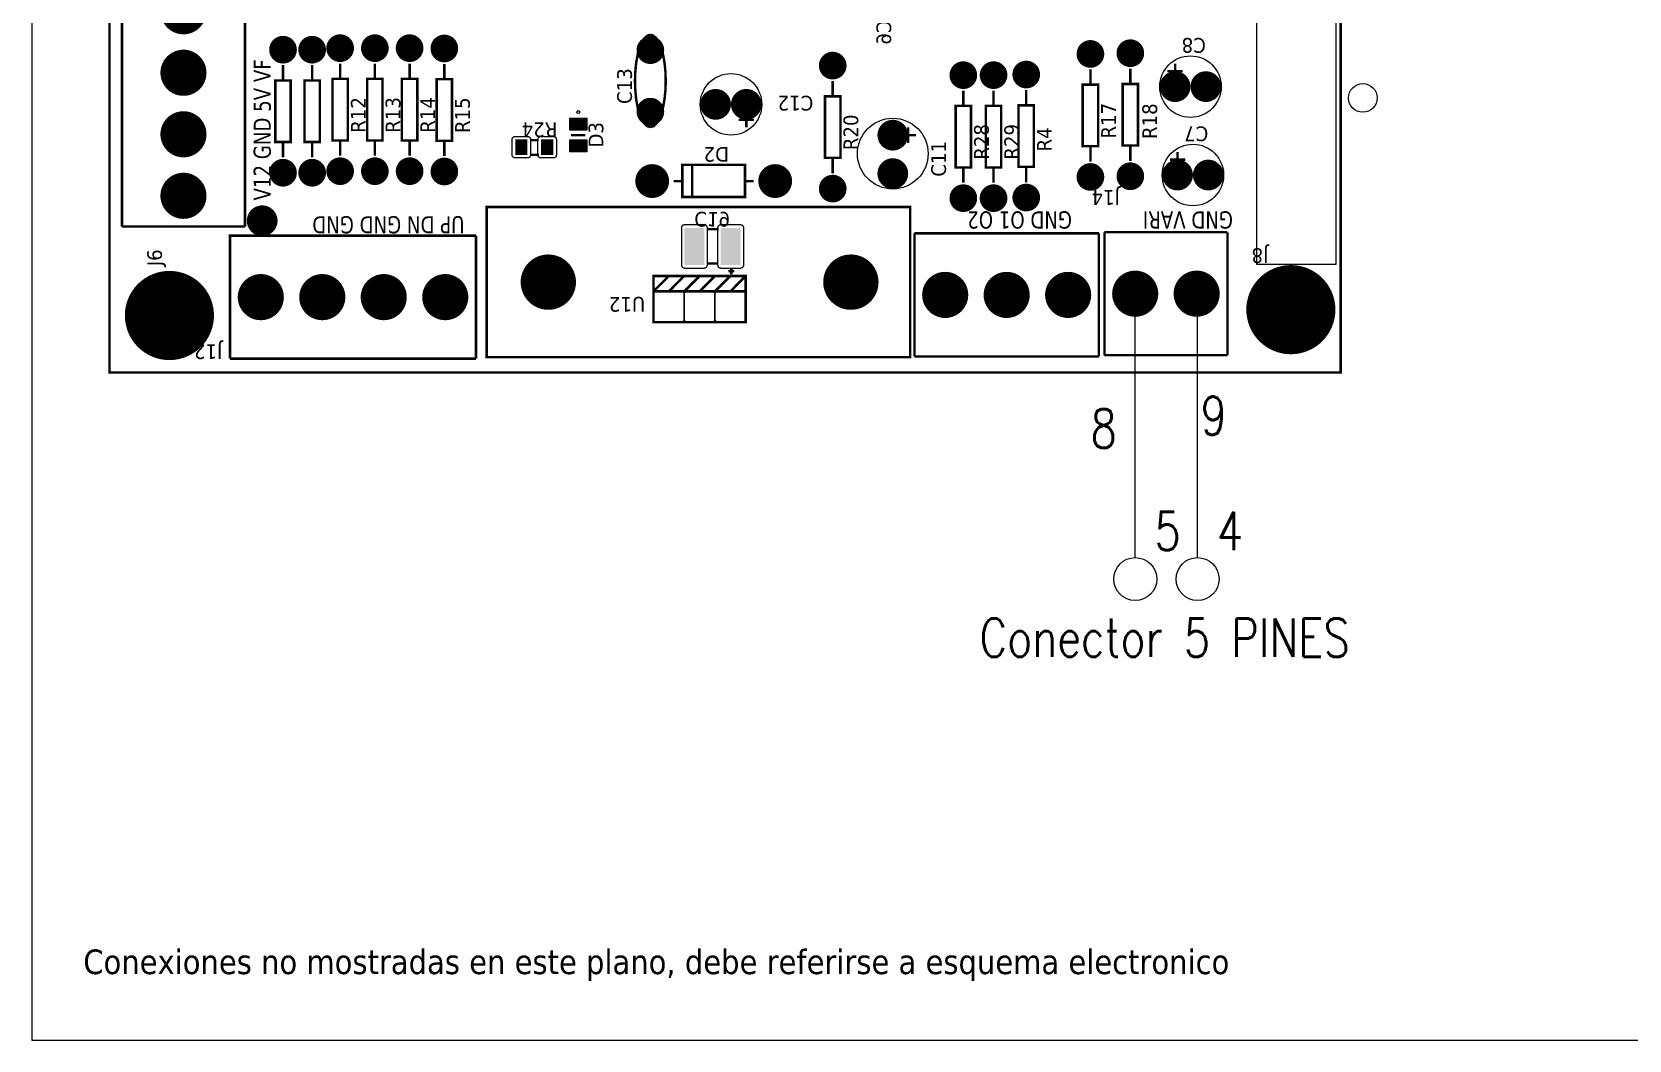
# Model space of a CAD drawing. Header units: millimetres. Extents: x 123.5 to 144.3, y 105.4 to 121.6.
# Drawn here: x 123.51 to 131.3, y 105.41 to 110.32 of the extents above; entities that cross this region are included whole.
import ezdxf
from ezdxf.enums import TextEntityAlignment as Align

# ---------------------------------------------------------------- set-up
doc = ezdxf.new("R2010")
doc.units = ezdxf.units.MM
for name, color, linetype in [('DESC', 250, 'Continuous'), ('SYMS', 7, 'Continuous'), ('TERMS', 250, 'Continuous'), ('WIRES', 7, 'Continuous')]:
    doc.layers.add(name, color=color, linetype=linetype)
doc.layers.add('WIRENO', color=7, linetype='Continuous', true_color=0x000000)
doc.styles.get("Standard").update_dxf_attribs({"font": 'tahoma.ttf'})
doc.styles.add('WD', font='romans.shx')

# ---------------------------------------------------------------- blocks, each defined once
blk = doc.blocks.new('RPAD')
blk.add_trace([(-0.5, -0.5), (-0.5, 0.5), (0.5, -0.5), (0.5, 0.5)])
blk = doc.blocks.new('EPAD')
at = {"const_width": 0.5}
blk.add_lwpolyline([(-0.25, 0, 1), (0.25, 0, 1)], format="xyb", close=True, dxfattribs=at)
blk = doc.blocks.new('DIELEC_CEGH')
for points, const_width in [([(130.0548, 110.4251), (134.9154, 110.4251), (134.9154, 114.4301), (130.0548, 114.4301), (130.0548, 110.4251)], 0.008), ([(130.0548, 110.4251), (134.9154, 110.4251), (134.9154, 114.4301), (130.0548, 114.4301), (130.0548, 110.4251)], 0.008), ([(130.0548, 110.4251), (134.9154, 110.4251), (134.9154, 114.4301), (130.0548, 114.4301), (130.0548, 110.4251)], 0.008), ([(130.529, 114.3896), (130.529, 113.9896)], 0.008), ([(131.329, 114.3896), (131.329, 113.9896), (130.529, 113.9896)], 0.008), ([(130.529, 114.3896), (131.329, 114.3896)], 0.008), ([(130.529, 114.3896), (130.529, 113.9896)], 0.008), ([(131.329, 114.3896), (131.329, 113.9896), (130.529, 113.9896)], 0.008), ([(130.529, 114.3896), (131.329, 114.3896)], 0.008), ([(130.529, 114.3896), (130.529, 113.9896)], 0.008), ([(131.329, 114.3896), (131.329, 113.9896), (130.529, 113.9896)], 0.008), ([(130.529, 114.3896), (131.329, 114.3896)], 0.008), ([(130.0995, 114.038), (130.4995, 114.038), (130.4995, 113.238)], 0.008), ([(130.0995, 113.238), (130.0995, 114.038)], 0.008), ([(130.0995, 114.038), (130.4995, 114.038), (130.4995, 113.238)], 0.008), ([(130.0995, 113.238), (130.0995, 114.038)], 0.008), ([(130.0995, 114.038), (130.4995, 114.038), (130.4995, 113.238)], 0.008), ([(130.0995, 113.238), (130.0995, 114.038)], 0.008), ([(130.804, 113.8407), (131.004, 113.8407), (131.004, 113.8907), (130.804, 113.8907), (130.804, 113.8407)], 0.008), ([(130.804, 113.8407), (131.004, 113.8407), (131.004, 113.8907), (130.804, 113.8907), (130.804, 113.8407)], 0.008), ([(130.804, 113.8407), (131.004, 113.8407), (131.004, 113.8907), (130.804, 113.8907), (130.804, 113.8407)], 0.008), ([(130.804, 113.8657), (130.754, 113.8657)], 0.008), ([(130.804, 113.8657), (130.754, 113.8657)], 0.008), ([(130.804, 113.8657), (130.754, 113.8657)], 0.008), ([(131.054, 113.8657), (131.004, 113.8657)], 0.008), ([(131.054, 113.8657), (131.004, 113.8657)], 0.008), ([(131.054, 113.8657), (131.004, 113.8657)], 0.008), ([(130.804, 113.746), (131.004, 113.746), (131.004, 113.796), (130.804, 113.796), (130.804, 113.746)], 0.008), ([(130.804, 113.746), (131.004, 113.746), (131.004, 113.796), (130.804, 113.796), (130.804, 113.746)], 0.008), ([(130.804, 113.746), (131.004, 113.746), (131.004, 113.796), (130.804, 113.796), (130.804, 113.746)], 0.008), ([(130.804, 113.771), (130.754, 113.771)], 0.008), ([(130.804, 113.771), (130.754, 113.771)], 0.008), ([(130.804, 113.771), (130.754, 113.771)], 0.008), ([(131.054, 113.771), (131.004, 113.771)], 0.008), ([(131.054, 113.771), (131.004, 113.771)], 0.008), ([(131.054, 113.771), (131.004, 113.771)], 0.008), ([(130.809, 113.6799), (130.759, 113.6799)], 0.008), ([(130.809, 113.6799), (130.759, 113.6799)], 0.008), ([(130.809, 113.6799), (130.759, 113.6799)], 0.008), ([(130.809, 113.6549), (131.009, 113.6549), (131.009, 113.7049), (130.809, 113.7049), (130.809, 113.6549)], 0.008), ([(130.809, 113.6549), (131.009, 113.6549), (131.009, 113.7049), (130.809, 113.7049), (130.809, 113.6549)], 0.008), ([(130.809, 113.6549), (131.009, 113.6549), (131.009, 113.7049), (130.809, 113.7049), (130.809, 113.6549)], 0.008), ([(131.059, 113.6799), (131.009, 113.6799)], 0.008), ([(131.059, 113.6799), (131.009, 113.6799)], 0.008), ([(131.059, 113.6799), (131.009, 113.6799)], 0.008), ([(130.809, 113.5419), (131.009, 113.5419), (131.009, 113.5919), (130.809, 113.5919), (130.809, 113.5419)], 0.008), ([(130.809, 113.5419), (131.009, 113.5419), (131.009, 113.5919), (130.809, 113.5919), (130.809, 113.5419)], 0.008), ([(130.809, 113.5419), (131.009, 113.5419), (131.009, 113.5919), (130.809, 113.5919), (130.809, 113.5419)], 0.008), ([(130.809, 113.5669), (130.759, 113.5669)], 0.008), ([(130.809, 113.5669), (130.759, 113.5669)], 0.008), ([(130.809, 113.5669), (130.759, 113.5669)], 0.008), ([(131.059, 113.5669), (131.009, 113.5669)], 0.008), ([(131.059, 113.5669), (131.009, 113.5669)], 0.008), ([(131.059, 113.5669), (131.009, 113.5669)], 0.008), ([(130.809, 113.4289), (131.009, 113.4289), (131.009, 113.4789), (130.809, 113.4789), (130.809, 113.4289)], 0.008), ([(130.809, 113.4289), (131.009, 113.4289), (131.009, 113.4789), (130.809, 113.4789), (130.809, 113.4289)], 0.008), ([(130.809, 113.4289), (131.009, 113.4289), (131.009, 113.4789), (130.809, 113.4789), (130.809, 113.4289)], 0.008), ([(130.809, 113.4539), (130.759, 113.4539)], 0.008), ([(130.809, 113.4539), (130.759, 113.4539)], 0.008), ([(130.809, 113.4539), (130.759, 113.4539)], 0.008), ([(131.059, 113.4539), (131.009, 113.4539)], 0.008), ([(131.059, 113.4539), (131.009, 113.4539)], 0.008), ([(131.059, 113.4539), (131.009, 113.4539)], 0.008), ([(130.808, 113.3159), (131.008, 113.3159), (131.008, 113.3659), (130.808, 113.3659), (130.808, 113.3159)], 0.008), ([(130.808, 113.3159), (131.008, 113.3159), (131.008, 113.3659), (130.808, 113.3659), (130.808, 113.3159)], 0.008), ([(130.808, 113.3159), (131.008, 113.3159), (131.008, 113.3659), (130.808, 113.3659), (130.808, 113.3159)], 0.008), ([(130.808, 113.3409), (130.758, 113.3409)], 0.008), ([(130.808, 113.3409), (130.758, 113.3409)], 0.008), ([(130.808, 113.3409), (130.758, 113.3409)], 0.008), ([(131.058, 113.3409), (131.008, 113.3409)], 0.008), ([(131.058, 113.3409), (131.008, 113.3409)], 0.008), ([(131.058, 113.3409), (131.008, 113.3409)], 0.008), ([(130.0995, 113.238), (130.4995, 113.238)], 0.008), ([(130.0995, 113.238), (130.4995, 113.238)], 0.008), ([(130.0995, 113.238), (130.4995, 113.238)], 0.008), ([(130.1042, 111.8255), (130.5924, 111.8255), (130.5924, 113.2034), (130.1042, 113.2034), (130.1042, 111.8255)], 0.008), ([(130.1042, 111.8255), (130.5924, 111.8255), (130.5924, 113.2034), (130.1042, 113.2034), (130.1042, 111.8255)], 0.008), ([(130.1042, 111.8255), (130.5924, 111.8255), (130.5924, 113.2034), (130.1042, 113.2034), (130.1042, 111.8255)], 0.008), ([(130.7621, 113.0614), (130.7621, 113.0334)], 0.008), ([(130.7621, 113.0614), (130.7621, 113.0334)], 0.008), ([(130.7621, 113.0614), (130.7621, 113.0334)], 0.008), ([(130.8101, 113.0614), (130.8101, 113.0344)], 0.008), ([(130.8101, 113.0614), (130.8101, 113.0344)], 0.008), ([(130.8101, 113.0614), (130.8101, 113.0344)], 0.008), ([(130.8264, 112.8818), (130.8264, 112.929)], 0.00787), ([(130.8264, 112.8818), (130.8264, 112.929)], 0.00787), ([(130.8264, 112.8818), (130.8264, 112.929)], 0.00787), ([(130.8525, 112.6707), (130.8554, 112.6809), (130.8639, 112.6904), (130.8775, 112.6989), (130.8956, 112.7062), (130.9176, 112.7123), (130.9432, 112.7169), (130.9716, 112.7197), (131.0025, 112.7207)], 0.008), ([(130.8525, 112.6707), (130.8554, 112.6809), (130.8639, 112.6904), (130.8775, 112.6989), (130.8956, 112.7062), (130.9176, 112.7123), (130.9432, 112.7169), (130.9716, 112.7197), (131.0025, 112.7207)], 0.008), ([(130.8525, 112.6707), (130.8554, 112.6809), (130.8639, 112.6904), (130.8775, 112.6989), (130.8956, 112.7062), (130.9176, 112.7123), (130.9432, 112.7169), (130.9716, 112.7197), (131.0025, 112.7207)], 0.008), ([(131.1525, 112.6707), (131.1495, 112.6809), (131.1408, 112.6904), (131.1271, 112.6989), (131.109, 112.7062), (131.0868, 112.7123), (131.0613, 112.7169), (131.033, 112.7197), (131.0025, 112.7207)], 0.008), ([(131.1525, 112.6707), (131.1495, 112.6809), (131.1408, 112.6904), (131.1271, 112.6989), (131.109, 112.7062), (131.0868, 112.7123), (131.0613, 112.7169), (131.033, 112.7197), (131.0025, 112.7207)], 0.008), ([(131.1525, 112.6707), (131.1495, 112.6809), (131.1408, 112.6904), (131.1271, 112.6989), (131.109, 112.7062), (131.0868, 112.7123), (131.0613, 112.7169), (131.033, 112.7197), (131.0025, 112.7207)], 0.008), ([(130.2182, 112.3605), (130.3182, 112.3605), (130.3182, 112.6605), (130.2182, 112.6605), (130.2182, 112.3605)], 0.008), ([(130.2182, 112.3605), (130.3182, 112.3605), (130.3182, 112.6605), (130.2182, 112.6605), (130.2182, 112.3605)], 0.008), ([(130.2182, 112.3605), (130.3182, 112.3605), (130.3182, 112.6605), (130.2182, 112.6605), (130.2182, 112.3605)], 0.008), ([(130.3182, 112.6605), (130.3682, 112.6605), (130.3682, 112.3605), (130.3182, 112.3605)], 0.008), ([(130.3182, 112.6605), (130.3682, 112.6105)], 0.008), ([(130.3182, 112.6605), (130.3682, 112.6605), (130.3682, 112.3605), (130.3182, 112.3605)], 0.008), ([(130.3182, 112.6605), (130.3682, 112.6105)], 0.008), ([(130.3182, 112.6605), (130.3682, 112.6605), (130.3682, 112.3605), (130.3182, 112.3605)], 0.008), ([(130.3182, 112.6605), (130.3682, 112.6105)], 0.008), ([(130.8525, 112.6707), (130.8554, 112.6605), (130.8639, 112.6511), (130.8775, 112.6426), (130.8956, 112.6352), (130.9176, 112.6292), (130.9432, 112.6246), (130.9716, 112.6217), (131.0025, 112.6207)], 0.008), ([(130.8525, 112.6707), (130.8554, 112.6605), (130.8639, 112.6511), (130.8775, 112.6426), (130.8956, 112.6352), (130.9176, 112.6292), (130.9432, 112.6246), (130.9716, 112.6217), (131.0025, 112.6207)], 0.008), ([(130.8525, 112.6707), (130.8554, 112.6605), (130.8639, 112.6511), (130.8775, 112.6426), (130.8956, 112.6352), (130.9176, 112.6292), (130.9432, 112.6246), (130.9716, 112.6217), (131.0025, 112.6207)], 0.008), ([(131.1525, 112.6707), (131.1495, 112.6605), (131.1408, 112.6511), (131.1271, 112.6426), (131.109, 112.6352), (131.0868, 112.6292), (131.0613, 112.6246), (131.033, 112.6217), (131.0025, 112.6207)], 0.008), ([(131.1525, 112.6707), (131.1495, 112.6605), (131.1408, 112.6511), (131.1271, 112.6426), (131.109, 112.6352), (131.0868, 112.6292), (131.0613, 112.6246), (131.033, 112.6217), (131.0025, 112.6207)], 0.008), ([(131.1525, 112.6707), (131.1495, 112.6605), (131.1408, 112.6511), (131.1271, 112.6426), (131.109, 112.6352), (131.0868, 112.6292), (131.0613, 112.6246), (131.033, 112.6217), (131.0025, 112.6207)], 0.008), ([(130.3182, 112.6105), (130.3682, 112.5605)], 0.008), ([(130.3182, 112.6105), (130.3682, 112.5605)], 0.008), ([(130.3182, 112.6105), (130.3682, 112.5605)], 0.008), ([(130.6769, 112.5947), (130.6769, 112.5667)], 0.008), ([(130.6769, 112.5947), (130.6769, 112.5667)], 0.008), ([(130.6769, 112.5947), (130.6769, 112.5667)], 0.008), ([(130.3182, 112.5605), (130.3682, 112.5105)], 0.008), ([(130.3182, 112.5605), (130.3682, 112.5105)], 0.008), ([(130.3182, 112.5605), (130.3682, 112.5105)], 0.008), ([(130.6249, 112.3627), (130.7299, 112.3627), (130.7299, 112.5667), (130.6249, 112.5667), (130.6249, 112.3627)], 0.008), ([(130.6249, 112.3627), (130.7299, 112.3627), (130.7299, 112.5667), (130.6249, 112.5667), (130.6249, 112.3627)], 0.008), ([(130.6249, 112.3627), (130.7299, 112.3627), (130.7299, 112.5667), (130.6249, 112.5667), (130.6249, 112.3627)], 0.008), ([(130.7289, 112.5347), (130.6259, 112.5347)], 0.008), ([(130.7289, 112.5347), (130.6259, 112.5347)], 0.008), ([(130.7289, 112.5347), (130.6259, 112.5347)], 0.008), ([(130.3182, 112.5105), (130.3682, 112.4605)], 0.008), ([(130.3182, 112.5105), (130.3682, 112.4605)], 0.008), ([(130.3182, 112.5105), (130.3682, 112.4605)], 0.008), ([(130.4092, 112.4874), (130.4092, 112.4494)], 0.008), ([(130.4092, 112.4874), (130.4092, 112.4494)], 0.008), ([(130.4092, 112.4874), (130.4092, 112.4494)], 0.008), ([(130.5202, 112.4874), (130.5202, 112.4484)], 0.008), ([(130.5202, 112.4874), (130.5202, 112.4484)], 0.008), ([(130.5202, 112.4874), (130.5202, 112.4484)], 0.008), ([(130.3182, 112.4605), (130.3682, 112.4105)], 0.008), ([(130.3182, 112.4605), (130.3682, 112.4105)], 0.008), ([(130.3182, 112.4605), (130.3682, 112.4105)], 0.008), ([(130.3182, 112.4105), (130.3682, 112.3605)], 0.008), ([(130.3182, 112.4105), (130.3682, 112.3605)], 0.008), ([(130.3182, 112.4105), (130.3682, 112.3605)], 0.008), ([(130.3942, 112.4074), (130.3742, 112.4074)], 0.008), ([(130.3942, 112.4074), (130.3742, 112.4074)], 0.008), ([(130.3942, 112.4074), (130.3742, 112.4074)], 0.008), ([(130.3842, 112.4174), (130.3842, 112.3974)], 0.008), ([(130.3842, 112.4174), (130.3842, 112.3974)], 0.008), ([(130.3842, 112.4174), (130.3842, 112.3974)], 0.008), ([(130.8763, 112.3334), (130.8763, 112.3834)], 0.008), ([(130.8763, 112.3334), (130.8763, 112.3834)], 0.008), ([(130.8763, 112.3334), (130.8763, 112.3834)], 0.008), ([(130.6769, 112.3627), (130.6769, 112.3347)], 0.008), ([(130.6769, 112.3627), (130.6769, 112.3347)], 0.008), ([(130.6769, 112.3627), (130.6769, 112.3347)], 0.008), ([(130.8513, 112.3584), (130.9013, 112.3584)], 0.008), ([(130.8513, 112.3584), (130.9013, 112.3584)], 0.008), ([(130.8513, 112.3584), (130.9013, 112.3584)], 0.008), ([(130.7523, 112.0775), (130.7023, 112.0775)], 0.008), ([(130.7523, 112.0775), (130.7023, 112.0775)], 0.008), ([(130.7523, 112.0775), (130.7023, 112.0775)], 0.008), ([(130.7523, 112.0525), (130.9523, 112.0525), (130.9523, 112.1025), (130.7523, 112.1025), (130.7523, 112.0525)], 0.008), ([(130.7523, 112.0525), (130.9523, 112.0525), (130.9523, 112.1025), (130.7523, 112.1025), (130.7523, 112.0525)], 0.008), ([(130.7523, 112.0525), (130.9523, 112.0525), (130.9523, 112.1025), (130.7523, 112.1025), (130.7523, 112.0525)], 0.008), ([(131.0023, 112.0775), (130.9523, 112.0775)], 0.008), ([(131.0023, 112.0775), (130.9523, 112.0775)], 0.008), ([(131.0023, 112.0775), (130.9523, 112.0775)], 0.008), ([(130.5068, 111.8116), (130.1068, 111.8116)], 0.008), ([(130.1068, 111.8116), (130.1068, 111.2116)], 0.008), ([(130.5068, 111.8116), (130.1068, 111.8116)], 0.008), ([(130.1068, 111.8116), (130.1068, 111.2116)], 0.008), ([(130.5068, 111.8116), (130.1068, 111.8116)], 0.008), ([(130.1068, 111.8116), (130.1068, 111.2116)], 0.008), ([(130.5068, 111.2116), (130.5068, 111.8116)], 0.008), ([(130.5068, 111.2116), (130.5068, 111.8116)], 0.008), ([(130.5068, 111.2116), (130.5068, 111.8116)], 0.008), ([(130.8511, 111.832), (130.8011, 111.832)], 0.008), ([(130.8511, 111.832), (130.8011, 111.832)], 0.008), ([(130.8511, 111.832), (130.8011, 111.832)], 0.008), ([(130.8261, 111.807), (130.8261, 111.857)], 0.008), ([(130.8261, 111.807), (130.8261, 111.857)], 0.008), ([(130.8261, 111.807), (130.8261, 111.857)], 0.008), ([(130.7213, 111.6526), (130.6713, 111.6526)], 0.008), ([(130.7213, 111.6526), (130.6713, 111.6526)], 0.008), ([(130.7213, 111.6526), (130.6713, 111.6526)], 0.008), ([(130.7213, 111.6276), (130.9213, 111.6276), (130.9213, 111.6776), (130.7213, 111.6776), (130.7213, 111.6276)], 0.008), ([(130.7213, 111.6276), (130.9213, 111.6276), (130.9213, 111.6776), (130.7213, 111.6776), (130.7213, 111.6276)], 0.008), ([(130.7213, 111.6276), (130.9213, 111.6276), (130.9213, 111.6776), (130.7213, 111.6776), (130.7213, 111.6276)], 0.008), ([(130.9713, 111.6526), (130.9213, 111.6526)], 0.008), ([(130.9713, 111.6526), (130.9213, 111.6526)], 0.008), ([(130.9713, 111.6526), (130.9213, 111.6526)], 0.008), ([(130.7213, 111.5542), (130.6713, 111.5542)], 0.008), ([(130.7213, 111.5542), (130.6713, 111.5542)], 0.008), ([(130.7213, 111.5542), (130.6713, 111.5542)], 0.008), ([(130.7213, 111.5292), (130.9213, 111.5292), (130.9213, 111.5792), (130.7213, 111.5792), (130.7213, 111.5292)], 0.008), ([(130.7213, 111.5292), (130.9213, 111.5292), (130.9213, 111.5792), (130.7213, 111.5792), (130.7213, 111.5292)], 0.008), ([(130.7213, 111.5292), (130.9213, 111.5292), (130.9213, 111.5792), (130.7213, 111.5792), (130.7213, 111.5292)], 0.008), ([(130.9713, 111.5542), (130.9213, 111.5542)], 0.008), ([(130.9713, 111.5542), (130.9213, 111.5542)], 0.008), ([(130.9713, 111.5542), (130.9213, 111.5542)], 0.008), ([(130.7233, 111.4479), (130.6733, 111.4479)], 0.008), ([(130.7233, 111.4479), (130.6733, 111.4479)], 0.008), ([(130.7233, 111.4479), (130.6733, 111.4479)], 0.008), ([(130.7233, 111.4229), (130.9233, 111.4229), (130.9233, 111.4729), (130.7233, 111.4729), (130.7233, 111.4229)], 0.008), ([(130.7233, 111.4229), (130.9233, 111.4229), (130.9233, 111.4729), (130.7233, 111.4729), (130.7233, 111.4229)], 0.008), ([(130.7233, 111.4229), (130.9233, 111.4229), (130.9233, 111.4729), (130.7233, 111.4729), (130.7233, 111.4229)], 0.008), ([(130.9733, 111.4479), (130.9233, 111.4479)], 0.008), ([(130.9733, 111.4479), (130.9233, 111.4479)], 0.008), ([(130.9733, 111.4479), (130.9233, 111.4479)], 0.008), ([(130.7902, 111.2392), (130.7402, 111.2392)], 0.008), ([(130.7902, 111.2392), (130.7402, 111.2392)], 0.008), ([(130.7902, 111.2392), (130.7402, 111.2392)], 0.008), ([(130.7902, 111.2142), (130.9902, 111.2142), (130.9902, 111.2642), (130.7902, 111.2642), (130.7902, 111.2142)], 0.008), ([(130.7902, 111.2142), (130.9902, 111.2142), (130.9902, 111.2642), (130.7902, 111.2642), (130.7902, 111.2142)], 0.008), ([(130.7902, 111.2142), (130.9902, 111.2142), (130.9902, 111.2642), (130.7902, 111.2642), (130.7902, 111.2142)], 0.008), ([(131.0402, 111.2392), (130.9902, 111.2392)], 0.008), ([(131.0402, 111.2392), (130.9902, 111.2392)], 0.008), ([(131.0402, 111.2392), (130.9902, 111.2392)], 0.008), ([(130.5068, 111.2116), (130.1068, 111.2116)], 0.008), ([(130.5068, 111.2116), (130.1068, 111.2116)], 0.008), ([(130.5068, 111.2116), (130.1068, 111.2116)], 0.008), ([(130.5107, 111.1935), (130.1107, 111.1935)], 0.008), ([(130.1107, 111.1935), (130.1107, 110.7935)], 0.008), ([(130.5107, 111.1935), (130.1107, 111.1935)], 0.008), ([(130.1107, 111.1935), (130.1107, 110.7935)], 0.008), ([(130.5107, 111.1935), (130.1107, 111.1935)], 0.008), ([(130.1107, 111.1935), (130.1107, 110.7935)], 0.008), ([(130.5107, 111.1935), (130.5107, 110.7935)], 0.008), ([(130.5107, 111.1935), (130.5107, 110.7935)], 0.008), ([(130.5107, 111.1935), (130.5107, 110.7935)], 0.008), ([(130.7926, 111.0843), (130.9926, 111.0843), (130.9926, 111.1343), (130.7926, 111.1343), (130.7926, 111.0843)], 0.008), ([(130.7926, 111.0843), (130.9926, 111.0843), (130.9926, 111.1343), (130.7926, 111.1343), (130.7926, 111.0843)], 0.008), ([(130.7926, 111.0843), (130.9926, 111.0843), (130.9926, 111.1343), (130.7926, 111.1343), (130.7926, 111.0843)], 0.008), ([(130.7426, 111.1093), (130.7926, 111.1093)], 0.008), ([(130.7426, 111.1093), (130.7926, 111.1093)], 0.008), ([(130.7426, 111.1093), (130.7926, 111.1093)], 0.008), ([(130.9926, 111.1093), (131.0426, 111.1093)], 0.008), ([(130.9926, 111.1093), (131.0426, 111.1093)], 0.008), ([(130.9926, 111.1093), (131.0426, 111.1093)], 0.008), ([(130.7465, 110.9807), (130.7465, 110.9307)], 0.008), ([(130.7465, 110.9807), (130.7465, 110.9307)], 0.008), ([(130.7465, 110.9807), (130.7465, 110.9307)], 0.008), ([(131.0339, 110.9886), (131.0339, 110.9386)], 0.008), ([(131.0339, 110.9886), (131.0339, 110.9386)], 0.008), ([(131.0339, 110.9886), (131.0339, 110.9386)], 0.008), ([(130.7715, 110.9557), (130.7215, 110.9557)], 0.008), ([(130.7715, 110.9557), (130.7215, 110.9557)], 0.008), ([(130.7715, 110.9557), (130.7215, 110.9557)], 0.008), ([(131.0589, 110.9636), (131.0089, 110.9636)], 0.008), ([(131.0589, 110.9636), (131.0089, 110.9636)], 0.008), ([(131.0589, 110.9636), (131.0089, 110.9636)], 0.008), ([(130.5107, 110.7935), (130.1107, 110.7935)], 0.008), ([(130.5107, 110.7935), (130.1107, 110.7935)], 0.008), ([(130.5107, 110.7935), (130.1107, 110.7935)], 0.008)]:
    blk.add_lwpolyline(points, dxfattribs=dict(const_width=const_width))
for points in [[(130.8221, 113.1104), (130.8221, 113.0704), (130.822, 113.0694), (130.8219, 113.0684), (130.8216, 113.0674), (130.8213, 113.0665), (130.8209, 113.0656), (130.8204, 113.0648), (130.8198, 113.064), (130.8192, 113.0633), (130.8185, 113.0627), (130.8177, 113.0621), (130.8169, 113.0616), (130.816, 113.0612), (130.8151, 113.0609), (130.8141, 113.0606), (130.8131, 113.0605), (130.8121, 113.0604), (130.7621, 113.0604), (130.761, 113.0605), (130.76, 113.0606), (130.7591, 113.0609), (130.7581, 113.0612), (130.7573, 113.0616), (130.7564, 113.0621), (130.7557, 113.0627), (130.755, 113.0633), (130.7543, 113.064), (130.7537, 113.0648), (130.7533, 113.0656), (130.7528, 113.0665), (130.7525, 113.0674), (130.7523, 113.0684), (130.7521, 113.0694), (130.7521, 113.0704), (130.7521, 113.1104), (130.7521, 113.1115), (130.7523, 113.1125), (130.7525, 113.1134), (130.7528, 113.1143), (130.7533, 113.1152), (130.7537, 113.116), (130.7543, 113.1168), (130.755, 113.1175), (130.7557, 113.1182), (130.7564, 113.1187), (130.7573, 113.1192), (130.7581, 113.1196), (130.7591, 113.12), (130.76, 113.1202), (130.761, 113.1204), (130.7621, 113.1204), (130.8121, 113.1204), (130.8131, 113.1204), (130.8141, 113.1202), (130.8151, 113.12), (130.816, 113.1196), (130.8169, 113.1192), (130.8177, 113.1187), (130.8185, 113.1182), (130.8192, 113.1175), (130.8198, 113.1168), (130.8204, 113.116), (130.8209, 113.1152), (130.8213, 113.1143), (130.8216, 113.1134), (130.8219, 113.1125), (130.822, 113.1115), (130.8221, 113.1104)], [(130.8221, 113.0264), (130.8221, 112.9864), (130.822, 112.9854), (130.8219, 112.9844), (130.8216, 112.9834), (130.8213, 112.9825), (130.8209, 112.9816), (130.8204, 112.9808), (130.8198, 112.98), (130.8192, 112.9793), (130.8185, 112.9787), (130.8177, 112.9781), (130.8169, 112.9776), (130.816, 112.9772), (130.8151, 112.9769), (130.8141, 112.9766), (130.8131, 112.9765), (130.8121, 112.9764), (130.7621, 112.9764), (130.761, 112.9765), (130.76, 112.9766), (130.7591, 112.9769), (130.7581, 112.9772), (130.7573, 112.9776), (130.7564, 112.9781), (130.7557, 112.9787), (130.755, 112.9793), (130.7543, 112.98), (130.7537, 112.9808), (130.7533, 112.9816), (130.7528, 112.9825), (130.7525, 112.9834), (130.7523, 112.9844), (130.7521, 112.9854), (130.7521, 112.9864), (130.7521, 113.0264), (130.7521, 113.0275), (130.7523, 113.0285), (130.7525, 113.0294), (130.7528, 113.0303), (130.7533, 113.0312), (130.7537, 113.032), (130.7543, 113.0328), (130.755, 113.0335), (130.7557, 113.0342), (130.7564, 113.0347), (130.7573, 113.0352), (130.7581, 113.0356), (130.7591, 113.036), (130.76, 113.0362), (130.761, 113.0364), (130.7621, 113.0364), (130.8121, 113.0364), (130.8131, 113.0364), (130.8141, 113.0362), (130.8151, 113.036), (130.816, 113.0356), (130.8169, 113.0352), (130.8177, 113.0347), (130.8185, 113.0342), (130.8192, 113.0335), (130.8198, 113.0328), (130.8204, 113.032), (130.8209, 113.0312), (130.8213, 113.0303), (130.8216, 113.0294), (130.8219, 113.0285), (130.822, 113.0275), (130.8221, 113.0264)], [(130.8105, 112.8779), (130.7715, 112.8779), (130.7715, 112.9329), (130.8105, 112.9329), (130.8105, 112.8779)], [(130.8814, 112.8779), (130.8424, 112.8779), (130.8424, 112.9329), (130.8814, 112.9329), (130.8814, 112.8779)], [(130.3182, 112.6505), (130.3182, 112.5705), (130.3181, 112.5695), (130.318, 112.5685), (130.3177, 112.5675), (130.3174, 112.5666), (130.317, 112.5657), (130.3165, 112.5649), (130.3159, 112.5641), (130.3153, 112.5634), (130.3146, 112.5628), (130.3138, 112.5622), (130.313, 112.5617), (130.3121, 112.5613), (130.3112, 112.561), (130.3102, 112.5607), (130.3092, 112.5606), (130.3082, 112.5605), (130.2282, 112.5605), (130.2271, 112.5606), (130.2261, 112.5607), (130.2251, 112.561), (130.2242, 112.5613), (130.2233, 112.5617), (130.2225, 112.5622), (130.2218, 112.5628), (130.2211, 112.5634), (130.2204, 112.5641), (130.2198, 112.5649), (130.2193, 112.5657), (130.2189, 112.5666), (130.2186, 112.5675), (130.2184, 112.5685), (130.2182, 112.5695), (130.2182, 112.5705), (130.2182, 112.6505), (130.2182, 112.6516), (130.2184, 112.6526), (130.2186, 112.6535), (130.2189, 112.6545), (130.2193, 112.6553), (130.2198, 112.6562), (130.2204, 112.6569), (130.2211, 112.6576), (130.2218, 112.6583), (130.2225, 112.6588), (130.2233, 112.6593), (130.2242, 112.6598), (130.2251, 112.6601), (130.2261, 112.6603), (130.2271, 112.6605), (130.2282, 112.6605), (130.3082, 112.6605), (130.3092, 112.6605), (130.3102, 112.6603), (130.3112, 112.6601), (130.3121, 112.6598), (130.313, 112.6593), (130.3138, 112.6588), (130.3146, 112.6583), (130.3153, 112.6576), (130.3159, 112.6569), (130.3165, 112.6562), (130.317, 112.6553), (130.3174, 112.6545), (130.3177, 112.6535), (130.318, 112.6526), (130.3181, 112.6516), (130.3182, 112.6505)], [(130.3182, 112.5505), (130.3182, 112.4705), (130.3181, 112.4695), (130.318, 112.4685), (130.3177, 112.4675), (130.3174, 112.4666), (130.317, 112.4657), (130.3165, 112.4649), (130.3159, 112.4641), (130.3153, 112.4634), (130.3146, 112.4628), (130.3138, 112.4622), (130.313, 112.4617), (130.3121, 112.4613), (130.3112, 112.461), (130.3102, 112.4607), (130.3092, 112.4606), (130.3082, 112.4605), (130.2282, 112.4605), (130.2271, 112.4606), (130.2261, 112.4607), (130.2251, 112.461), (130.2242, 112.4613), (130.2233, 112.4617), (130.2225, 112.4622), (130.2218, 112.4628), (130.2211, 112.4634), (130.2204, 112.4641), (130.2198, 112.4649), (130.2193, 112.4657), (130.2189, 112.4666), (130.2186, 112.4675), (130.2184, 112.4685), (130.2182, 112.4695), (130.2182, 112.4705), (130.2182, 112.5505), (130.2182, 112.5516), (130.2184, 112.5526), (130.2186, 112.5535), (130.2189, 112.5545), (130.2193, 112.5553), (130.2198, 112.5562), (130.2204, 112.5569), (130.2211, 112.5576), (130.2218, 112.5583), (130.2225, 112.5588), (130.2233, 112.5593), (130.2242, 112.5598), (130.2251, 112.5601), (130.2261, 112.5603), (130.2271, 112.5605), (130.2282, 112.5605), (130.3082, 112.5605), (130.3092, 112.5605), (130.3102, 112.5603), (130.3112, 112.5601), (130.3121, 112.5598), (130.313, 112.5593), (130.3138, 112.5588), (130.3146, 112.5583), (130.3153, 112.5576), (130.3159, 112.5569), (130.3165, 112.5562), (130.317, 112.5553), (130.3174, 112.5545), (130.3177, 112.5535), (130.318, 112.5526), (130.3181, 112.5516), (130.3182, 112.5505)], [(130.3942, 112.5599), (130.3942, 112.4949), (130.3943, 112.4939), (130.3944, 112.4929), (130.3947, 112.4919), (130.395, 112.491), (130.3954, 112.4901), (130.3959, 112.4893), (130.3965, 112.4885), (130.3971, 112.4878), (130.3978, 112.4872), (130.3986, 112.4866), (130.3994, 112.4861), (130.4003, 112.4857), (130.4012, 112.4854), (130.4022, 112.4851), (130.4032, 112.485), (130.4042, 112.4849), (130.5242, 112.4849), (130.5253, 112.485), (130.5263, 112.4851), (130.5272, 112.4854), (130.5282, 112.4857), (130.529, 112.4861), (130.5299, 112.4866), (130.5306, 112.4872), (130.5313, 112.4878), (130.532, 112.4885), (130.5326, 112.4893), (130.533, 112.4901), (130.5335, 112.491), (130.5338, 112.4919), (130.534, 112.4929), (130.5342, 112.4939), (130.5342, 112.4949), (130.5342, 112.5599), (130.5342, 112.561), (130.534, 112.562), (130.5338, 112.5629), (130.5335, 112.5639), (130.533, 112.5647), (130.5326, 112.5656), (130.532, 112.5663), (130.5313, 112.567), (130.5306, 112.5677), (130.5299, 112.5682), (130.529, 112.5687), (130.5282, 112.5692), (130.5272, 112.5695), (130.5263, 112.5697), (130.5253, 112.5699), (130.5242, 112.5699), (130.4042, 112.5699), (130.4032, 112.5699), (130.4022, 112.5697), (130.4012, 112.5695), (130.4003, 112.5692), (130.3994, 112.5687), (130.3986, 112.5682), (130.3978, 112.5677), (130.3971, 112.567), (130.3965, 112.5663), (130.3959, 112.5656), (130.3954, 112.5647), (130.395, 112.5639), (130.3947, 112.5629), (130.3944, 112.562), (130.3943, 112.561), (130.3942, 112.5599)], [(130.3182, 112.4505), (130.3182, 112.3705), (130.3181, 112.3695), (130.318, 112.3685), (130.3177, 112.3675), (130.3174, 112.3666), (130.317, 112.3657), (130.3165, 112.3649), (130.3159, 112.3641), (130.3153, 112.3634), (130.3146, 112.3628), (130.3138, 112.3622), (130.313, 112.3617), (130.3121, 112.3613), (130.3112, 112.361), (130.3102, 112.3607), (130.3092, 112.3606), (130.3082, 112.3605), (130.2282, 112.3605), (130.2271, 112.3606), (130.2261, 112.3607), (130.2251, 112.361), (130.2242, 112.3613), (130.2233, 112.3617), (130.2225, 112.3622), (130.2218, 112.3628), (130.2211, 112.3634), (130.2204, 112.3641), (130.2198, 112.3649), (130.2193, 112.3657), (130.2189, 112.3666), (130.2186, 112.3675), (130.2184, 112.3685), (130.2182, 112.3695), (130.2182, 112.3705), (130.2182, 112.4505), (130.2182, 112.4516), (130.2184, 112.4526), (130.2186, 112.4535), (130.2189, 112.4545), (130.2193, 112.4553), (130.2198, 112.4562), (130.2204, 112.4569), (130.2211, 112.4576), (130.2218, 112.4583), (130.2225, 112.4588), (130.2233, 112.4593), (130.2242, 112.4598), (130.2251, 112.4601), (130.2261, 112.4603), (130.2271, 112.4605), (130.2282, 112.4605), (130.3082, 112.4605), (130.3092, 112.4605), (130.3102, 112.4603), (130.3112, 112.4601), (130.3121, 112.4598), (130.313, 112.4593), (130.3138, 112.4588), (130.3146, 112.4583), (130.3153, 112.4576), (130.3159, 112.4569), (130.3165, 112.4562), (130.317, 112.4553), (130.3174, 112.4545), (130.3177, 112.4535), (130.318, 112.4526), (130.3181, 112.4516), (130.3182, 112.4505)], [(130.3942, 112.4419), (130.3942, 112.3769), (130.3943, 112.3759), (130.3944, 112.3749), (130.3947, 112.3739), (130.395, 112.373), (130.3954, 112.3721), (130.3959, 112.3713), (130.3965, 112.3705), (130.3971, 112.3698), (130.3978, 112.3692), (130.3986, 112.3686), (130.3994, 112.3681), (130.4003, 112.3677), (130.4012, 112.3674), (130.4022, 112.3671), (130.4032, 112.367), (130.4042, 112.3669), (130.5242, 112.3669), (130.5253, 112.367), (130.5263, 112.3671), (130.5272, 112.3674), (130.5282, 112.3677), (130.529, 112.3681), (130.5299, 112.3686), (130.5306, 112.3692), (130.5313, 112.3698), (130.532, 112.3705), (130.5326, 112.3713), (130.533, 112.3721), (130.5335, 112.373), (130.5338, 112.3739), (130.534, 112.3749), (130.5342, 112.3759), (130.5342, 112.3769), (130.5342, 112.4419), (130.5342, 112.443), (130.534, 112.444), (130.5338, 112.4449), (130.5335, 112.4459), (130.533, 112.4467), (130.5326, 112.4476), (130.532, 112.4483), (130.5313, 112.449), (130.5306, 112.4497), (130.5299, 112.4502), (130.529, 112.4507), (130.5282, 112.4512), (130.5272, 112.4515), (130.5263, 112.4517), (130.5253, 112.4519), (130.5242, 112.4519), (130.4042, 112.4519), (130.4032, 112.4519), (130.4022, 112.4517), (130.4012, 112.4515), (130.4003, 112.4512), (130.3994, 112.4507), (130.3986, 112.4502), (130.3978, 112.4497), (130.3971, 112.449), (130.3965, 112.4483), (130.3959, 112.4476), (130.3954, 112.4467), (130.395, 112.4459), (130.3947, 112.4449), (130.3944, 112.444), (130.3943, 112.443), (130.3942, 112.4419)]]:
    blk.add_lwpolyline(points, close=True)
blk.add_lwpolyline([(130.4067, 110.4394), (131.6256, 110.4394), (131.6256, 110.6984), (130.4067, 110.6984), (130.4067, 110.4394)])
for centre, radius in [((130.9012, 112.9054), 0.00492), ((130.9012, 112.9054), 0.00492), ((130.9012, 112.9054), 0.00492), ((130.9263, 112.4084), 0.1), ((130.9263, 112.4084), 0.1), ((130.9263, 112.4084), 0.1), ((130.7661, 111.882), 0.115), ((130.7661, 111.882), 0.115), ((130.7661, 111.882), 0.115), ((130.6965, 110.9057), 0.1), ((130.6965, 110.9057), 0.1), ((130.6965, 110.9057), 0.1), ((130.9839, 110.9136), 0.1), ((130.9839, 110.9136), 0.1), ((130.9839, 110.9136), 0.1)]:
    blk.add_circle(centre, radius)
for p, xscale, yscale in [((130.2398, 114.2353), 0.29, 0.29), ((130.629, 114.1896), 0.15, 0.15), ((130.829, 114.1896), 0.15, 0.15), ((131.029, 114.1896), 0.15, 0.15), ((131.229, 114.1896), 0.15, 0.15), ((130.2995, 113.938), 0.15, 0.15), ((130.5477, 113.9335), 0.1, 0.1), ((130.704, 113.8657), 0.09, 0.09), ((131.104, 113.8657), 0.09, 0.09), ((130.2995, 113.738), 0.15, 0.15), ((130.704, 113.771), 0.09, 0.09), ((131.104, 113.771), 0.09, 0.09), ((130.709, 113.6799), 0.09, 0.09), ((131.109, 113.6799), 0.09, 0.09), ((130.2995, 113.538), 0.15, 0.15), ((130.709, 113.5669), 0.09, 0.09), ((131.109, 113.5669), 0.09, 0.09), ((130.709, 113.4539), 0.09, 0.09), ((131.109, 113.4539), 0.09, 0.09), ((130.2995, 113.338), 0.15, 0.15), ((130.708, 113.3409), 0.09, 0.09), ((131.108, 113.3409), 0.09, 0.09), ((130.3483, 113.0027), 0.18, 0.18), ((130.6769, 112.6647), 0.11, 0.11), ((130.9025, 112.6707), 0.09, 0.09), ((131.1025, 112.6707), 0.09, 0.09), ((130.9263, 112.4584), 0.1, 0.1), ((130.9263, 112.3584), 0.1, 0.1), ((130.6769, 112.2647), 0.11, 0.11), ((130.6523, 112.0775), 0.09, 0.09), ((131.0523, 112.0775), 0.09, 0.09), ((130.3483, 112.0184), 0.18, 0.18), ((130.7011, 111.882), 0.1, 0.1), ((130.8261, 111.882), 0.1, 0.1), ((130.3068, 111.7116), 0.15, 0.15), ((130.6213, 111.6526), 0.09, 0.09), ((131.0213, 111.6526), 0.09, 0.09), ((130.3068, 111.5116), 0.15, 0.15), ((130.6213, 111.5542), 0.09, 0.09), ((131.0213, 111.5542), 0.09, 0.09), ((130.6233, 111.4479), 0.09, 0.09), ((131.0233, 111.4479), 0.09, 0.09), ((130.3068, 111.3116), 0.15, 0.15), ((130.6902, 111.2392), 0.09, 0.09), ((131.0902, 111.2392), 0.09, 0.09), ((130.3107, 111.0935), 0.15, 0.15), ((130.6926, 111.1093), 0.09, 0.09), ((131.0926, 111.1093), 0.09, 0.09), ((130.6965, 110.9557), 0.1, 0.1), ((130.9839, 110.9636), 0.1, 0.1), ((130.3107, 110.8935), 0.15, 0.15), ((130.6965, 110.8557), 0.1, 0.1), ((130.9839, 110.8636), 0.1, 0.1), ((130.2588, 110.5871), 0.29, 0.29)]:
    blk.add_blockref('EPAD', p, dxfattribs=dict(xscale=xscale, yscale=yscale))
for p, xscale, yscale, rotation in [((130.7871, 113.0904), 0.04, 0.05, 270), ((130.7871, 113.0064), 0.04, 0.05, 270), ((130.791, 112.9054), 0.039, 0.055, 180), ((130.8619, 112.9054), 0.039, 0.055, 180), ((130.4642, 112.5274), 0.065, 0.12, 90), ((130.4642, 112.4094), 0.065, 0.12, 90)]:
    blk.add_blockref('RPAD', p, dxfattribs=dict(xscale=xscale, yscale=yscale, rotation=rotation))
for s, height, width, p in [('J6', 0.048, 1.041667, (130.4, 114.2596)), ('J6', 0.048, 1.041667, (130.4, 114.2596)), ('J6', 0.048, 1.041667, (130.4, 114.2596)), ('V12 GND 5V VF', 0.056, 0.892857, (130.6138, 113.9054)), ('V12 GND 5V VF', 0.056, 0.892857, (130.6138, 113.9054)), ('V12 GND 5V VF', 0.056, 0.892857, (130.6138, 113.9054)), ('R12', 0.048, 1.041667, (130.834, 113.5969)), ('R12', 0.048, 1.041667, (130.834, 113.5969)), ('R12', 0.048, 1.041667, (130.834, 113.5969)), ('R13', 0.048, 1.041667, (130.834, 113.4839)), ('R13', 0.048, 1.041667, (130.834, 113.4839)), ('R13', 0.048, 1.041667, (130.834, 113.4839)), ('R14', 0.048, 1.041667, (130.834, 113.3709)), ('R14', 0.048, 1.041667, (130.834, 113.3709)), ('R14', 0.048, 1.041667, (130.834, 113.3709)), ('R15', 0.048, 1.041667, (130.833, 113.2579)), ('R15', 0.048, 1.041667, (130.833, 113.2579)), ('R15', 0.048, 1.041667, (130.833, 113.2579)), ('D3', 0.048, 1.041667, (130.7858, 112.8238)), ('D3', 0.048, 1.041667, (130.7858, 112.8238)), ('D3', 0.048, 1.041667, (130.7858, 112.8238)), ('C13', 0.048, 1.041667, (130.9275, 112.7307)), ('C13', 0.048, 1.041667, (130.9275, 112.7307)), ('C13', 0.048, 1.041667, (130.9275, 112.7307)), ('R20', 0.048, 1.041667, (130.7773, 111.9945)), ('R20', 0.048, 1.041667, (130.7773, 111.9945)), ('R20', 0.048, 1.041667, (130.7773, 111.9945)), ('C11', 0.048, 1.041667, (130.6911, 111.709)), ('C11', 0.048, 1.041667, (130.6911, 111.709)), ('C11', 0.048, 1.041667, (130.6911, 111.709)), ('R28', 0.048, 1.041667, (130.7463, 111.5696)), ('R28', 0.048, 1.041667, (130.7463, 111.5696)), ('R28', 0.048, 1.041667, (130.7463, 111.5696)), ('R29', 0.048, 1.041667, (130.7463, 111.4712)), ('R29', 0.048, 1.041667, (130.7463, 111.4712)), ('R29', 0.048, 1.041667, (130.7463, 111.4712)), ('R4', 0.048, 1.041667, (130.7733, 111.3649)), ('R4', 0.048, 1.041667, (130.7733, 111.3649)), ('R4', 0.048, 1.041667, (130.7733, 111.3649)), ('R17', 0.048, 1.041667, (130.8152, 111.1562)), ('R17', 0.048, 1.041667, (130.8152, 111.1562)), ('R17', 0.048, 1.041667, (130.8152, 111.1562)), ('R18', 0.048, 1.041667, (130.8136, 111.0222)), ('R18', 0.048, 1.041667, (130.8136, 111.0222)), ('R18', 0.048, 1.041667, (130.8136, 111.0222))]:
    blk.add_text(s, height=height, dxfattribs=dict(width=width)).set_placement(p)
for s, height, width, p in [('J12', 0.048, 1.041667, (130.1465, 114.063)), ('J12', 0.048, 1.041667, (130.1465, 114.063)), ('J12', 0.048, 1.041667, (130.1465, 114.063)), ('UP DN GND GND', 0.056, 0.892857, (130.5627, 113.2755)), ('UP DN GND GND', 0.056, 0.892857, (130.5627, 113.2755)), ('UP DN GND GND', 0.056, 0.892857, (130.5627, 113.2755)), ('R24', 0.048, 1.041667, (130.8681, 112.9734)), ('R24', 0.048, 1.041667, (130.8681, 112.9734)), ('R24', 0.048, 1.041667, (130.8681, 112.9734)), ('U12', 0.048, 1.041667, (130.3002, 112.6875)), ('U12', 0.048, 1.041667, (130.3002, 112.6875)), ('U12', 0.048, 1.041667, (130.3002, 112.6875)), ('D2', 0.048, 1.041667, (130.7879, 112.4147)), ('D2', 0.048, 1.041667, (130.7879, 112.4147)), ('D2', 0.048, 1.041667, (130.7879, 112.4147)), ('C12', 0.048, 1.041667, (130.9541, 112.1405)), ('C12', 0.048, 1.041667, (130.9541, 112.1405)), ('C12', 0.048, 1.041667, (130.9541, 112.1405)), ('GND O1 O2', 0.056, 0.892857, (130.5784, 111.2991)), ('GND O1 O2', 0.056, 0.892857, (130.5784, 111.2991)), ('GND O1 O2', 0.056, 0.892857, (130.5784, 111.2991)), ('J14', 0.048, 1.041667, (130.6474, 111.1432)), ('J14', 0.048, 1.041667, (130.6474, 111.1432)), ('J14', 0.048, 1.041667, (130.6474, 111.1432)), ('GND VARI', 0.056, 0.892857, (130.5784, 110.7755)), ('GND VARI', 0.056, 0.892857, (130.5784, 110.7755)), ('GND VARI', 0.056, 0.892857, (130.5784, 110.7755)), ('C7', 0.048, 1.041667, (130.8545, 110.8557)), ('C7', 0.048, 1.041667, (130.8545, 110.8557)), ('C7', 0.048, 1.041667, (130.8545, 110.8557)), ('C8', 0.048, 1.041667, (131.1419, 110.8636)), ('C8', 0.048, 1.041667, (131.1419, 110.8636)), ('C8', 0.048, 1.041667, (131.1419, 110.8636)), ('J8', 0.048, 1.041667, (130.4585, 110.6601)), ('J8', 0.048, 1.041667, (130.4585, 110.6601)), ('J8', 0.048, 1.041667, (130.4585, 110.6601))]:
    blk.add_text(s, height=height, rotation=90, dxfattribs=dict(width=width)).set_placement(p)
at = {"text_generation_flag": 2, "width": 1.041667}
blk.add_text('C19', height=0.048, rotation=90, dxfattribs=at).set_placement((130.5768, 112.5277))
blk.add_text('C19', height=0.048, rotation=90, dxfattribs=at).set_placement((130.5768, 112.5277))
blk.add_text('C19', height=0.048, rotation=90, dxfattribs=at).set_placement((130.5768, 112.5277))
blk.add_text('C6', height=0.048, dxfattribs=at).set_placement((131.1993, 111.8873))
blk.add_text('C6', height=0.048, dxfattribs=at).set_placement((131.1993, 111.8873))
blk.add_text('C6', height=0.048, dxfattribs=at).set_placement((131.1993, 111.8873))
blk = doc.blocks.new('HT0002')
blk.add_circle((0, 0), 0.0699)
at = {"style": 'WD'}
for tag, p, width in [('INST', (0.0625, 0.4196), 0.7), ('LOC', (0.0625, 0.25), 0.7), ('DESC1', (0.0532, -0.3851), 0.8)]:
    blk.add_attdef(tag, p, '', height=0.125, dxfattribs=dict(at, width=width))
at = {"linetype": 'Continuous', "style": 'WD'}
for tag, p, height, width, flags in [('TERM01', (0.0625, 0.0938), 0.125, 0.8, 8), ('TAGSTRIP', (0.0532, -0.2288), 0.125, 0.9, 8), ('CAT', (0.2132, -0.4063), 0.1094, 0.8, 1), ('DESC2', (0.0532, -0.5413), 0.125, 0.8, 8), ('DESC3', (0.0532, -0.6976), 0.125, 0.8, 8)]:
    blk.add_attdef(tag, p, '', height=height, dxfattribs=dict(at, width=width, flags=flags))
at = {"style": 'WD', "flags": 1}
for tag, p, height in [('X2TERMDESC01', (-0.006, 0.0287), 0.025), ('X2TERM01', (0, 0.0699), 0.0125), ('X2PIN01', (0.0326, 0.0839), 0.0125), ('X4TERM01', (-0.0699, 0), 0.0125), ('X4TERMDESC01', (-0.0552, -0.0229), 0.025), ('STRIPSEQ', (0, 0), 0.00125), ('X1TERMDESC01', (0.0393, 0.007), 0.025), ('X1TERM01', (0.0699, 0), 0.0125), ('X1PIN01', (0.0868, 0.0164), 0.0125), ('X4PIN01', (-0.1138, -0.0375), 0.0125), ('LINKTERM', (0, -0.0019), 0.00125), ('X8TERMDESC01', (0, -0.0535), 0.025), ('X8TERM01', (0, -0.0699), 0.0125), ('X8PIN01', (0.0256, -0.0962), 0.0125)]:
    blk.add_attdef(tag, p, '', height=height, dxfattribs=at)
at = {"linetype": 'Continuous', "style": 'WD', "width": 0.8, "flags": 1}
blk.add_attdef('MFG', text='', height=0.1094, dxfattribs=at).set_placement((0.0882, -0.4063), align=Align.RIGHT)
at = {"style": 'WD', "width": 0.7, "flags": 1}
blk.add_attdef('ASSYCODE', (0.0625, -0.2812), '', height=0.01, dxfattribs=at)
blk = doc.blocks.new('WD_WNV')
at = {"linetype": 'Continuous', "style": 'WD', "width": 0.8}
blk.add_attdef('WIRENO', text='', height=0.125, dxfattribs=at).set_placement((-0.05, 0), align=Align.MIDDLE_RIGHT)
at = {"style": 'WD', "flags": 1}
for tag, p in [('W01USER', (-0.0625, 0.0938)), ('W02USER', (-0.0625, 0.0859)), ('W03USER', (-0.0625, 0.0781)), ('W04USER', (-0.0625, 0.0703)), ('W05USER', (-0.0625, 0.0625)), ('W06USER', (-0.0625, 0.0547)), ('W07USER', (-0.0625, 0.0469)), ('W08USER', (-0.0625, 0.0391)), ('W09USER', (-0.0625, 0.0312)), ('W10USER', (-0.0625, 0.0234))]:
    blk.add_attdef(tag, text='', height=0.005, dxfattribs=at).set_placement(p, align=Align.CENTER)
blk = doc.blocks.new('HT0_02')
blk.add_circle((0, 0), 0.0699)
at = {"style": 'WD', "flags": 1}
for tag, p in [('X2TERM01', (0, 0.0699)), ('X4TERM01', (-0.0699, 0)), ('X1TERM01', (0.0699, 0)), ('X8TERM01', (0, -0.0699))]:
    blk.add_attdef(tag, p, '', height=0.01, dxfattribs=at)

msp = doc.modelspace()

# ---------------------------------------------------------------- linework, layer by layer
at = {"color": 7, "linetype": 'Continuous'}
for p, q in [((123.5055, 121.5905), (123.5055, 105.4055)), ((123.5055, 105.4055), (144.2555, 105.4055))]:
    msp.add_line(p, q, dxfattribs=at)
at = {"layer": 'WIRES'}
for p, q in [((128.8896, 107.7582), (128.8896, 109.0308)), ((129.1933, 107.7582), (129.1933, 109.0068))]:
    msp.add_line(p, q, dxfattribs=at)

# ---------------------------------------------------------------- block references
at = {"layer": 'DESC', "xscale": 1.5, "yscale": 1.5, "zscale": 1.5, "rotation": 90}
msp.add_blockref('DIELEC_CEGH', (295.5293, -86.4208), dxfattribs=at)
at = {"layer": 'SYMS'}
msp.add_blockref('HT0_02', (130, 110), dxfattribs=at)
ref = msp.add_blockref('HT0002', (128.8896, 107.6534), dxfattribs=dict(at, xscale=1.5, yscale=1.5, zscale=1.5))
ref.add_attrib('DESC1', 'Conector 5 PINES ', (128.1297, 107.2743), dxfattribs={"layer": 'DESC', "height": 0.1875, "style": 'WD', "width": 0.8})
ref.add_attrib('TERM01', '5', (128.9833, 107.794), dxfattribs={"layer": 'TERMS', "linetype": 'Continuous', "height": 0.1875, "style": 'WD', "width": 0.8, "flags": 8})
ref = msp.add_blockref('HT0002', (129.1933, 107.6534), dxfattribs=dict(at, xscale=1.5, yscale=1.5, zscale=1.5))
ref.add_attrib('TERM01', '4', (129.287, 107.794), dxfattribs={"layer": 'TERMS', "linetype": 'Continuous', "height": 0.1875, "style": 'WD', "width": 0.8, "flags": 8})
at = {"layer": 'WIRENO'}
ref = msp.add_blockref('WD_WNV', (129.411, 108.4502), dxfattribs=dict(at, xscale=1.5, yscale=1.5, zscale=1.5))
ref.add_attrib('WIRENO', '9', dxfattribs={"linetype": 'Continuous', "height": 0.1875, "style": 'WD', "width": 0.8}).set_placement((129.336, 108.4502), align=Align.MIDDLE_RIGHT)
ref = msp.add_blockref('WD_WNV', (128.8747, 108.3876), dxfattribs=dict(at, xscale=1.5, yscale=1.5, zscale=1.5))
ref.add_attrib('WIRENO', '8', dxfattribs={"linetype": 'Continuous', "height": 0.1875, "style": 'WD', "width": 0.8}).set_placement((128.7997, 108.3876), align=Align.MIDDLE_RIGHT)

# ---------------------------------------------------------------- texts
at = {"insert": (123.7561, 105.8471), "char_height": 0.12, "attachment_point": 1}
msp.add_mtext_dynamic_manual_height_columns('Conexiones no mostradas en este plano, debe referirse a esquema electronico', width=9.456212, gutter_width=0.05, heights=[0], dxfattribs=at)

doc.saveas('drawing.dxf')
